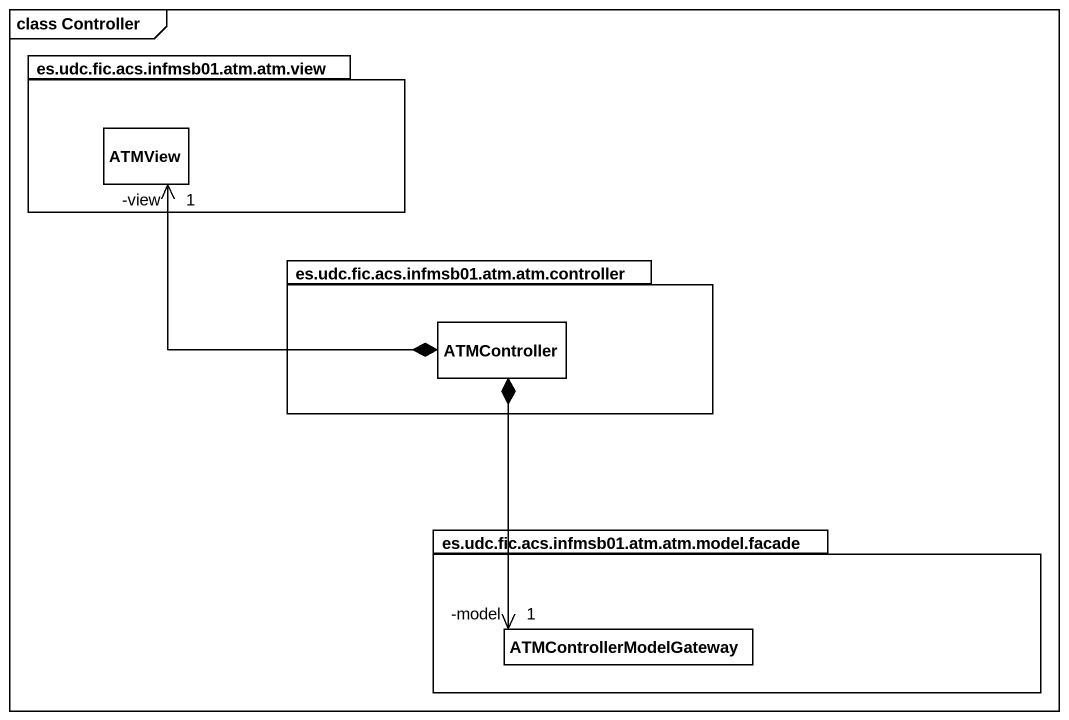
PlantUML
@startuml
mainframe class Controller
hide circle
hide empty members
package "es.udc.fic.acs.infmsb01.atm.atm.view" as es_udc_fic_acs_infmsb01_atm {
  class ATMView
}
package "es.udc.fic.acs.infmsb01.atm.atm.controller" as es_udc_fic_acs_infmsb01_atm_2 {
  class ATMController
}
package "es.udc.fic.acs.infmsb01.atm.atm.model.facade" as es_udc_fic_acs_infmsb01_atm_3 {
  class ATMControllerModelGateway
}
ATMController *-left-> "-view\n1" ATMView
ATMController *--> "-model\n1" ATMControllerModelGateway
@enduml
